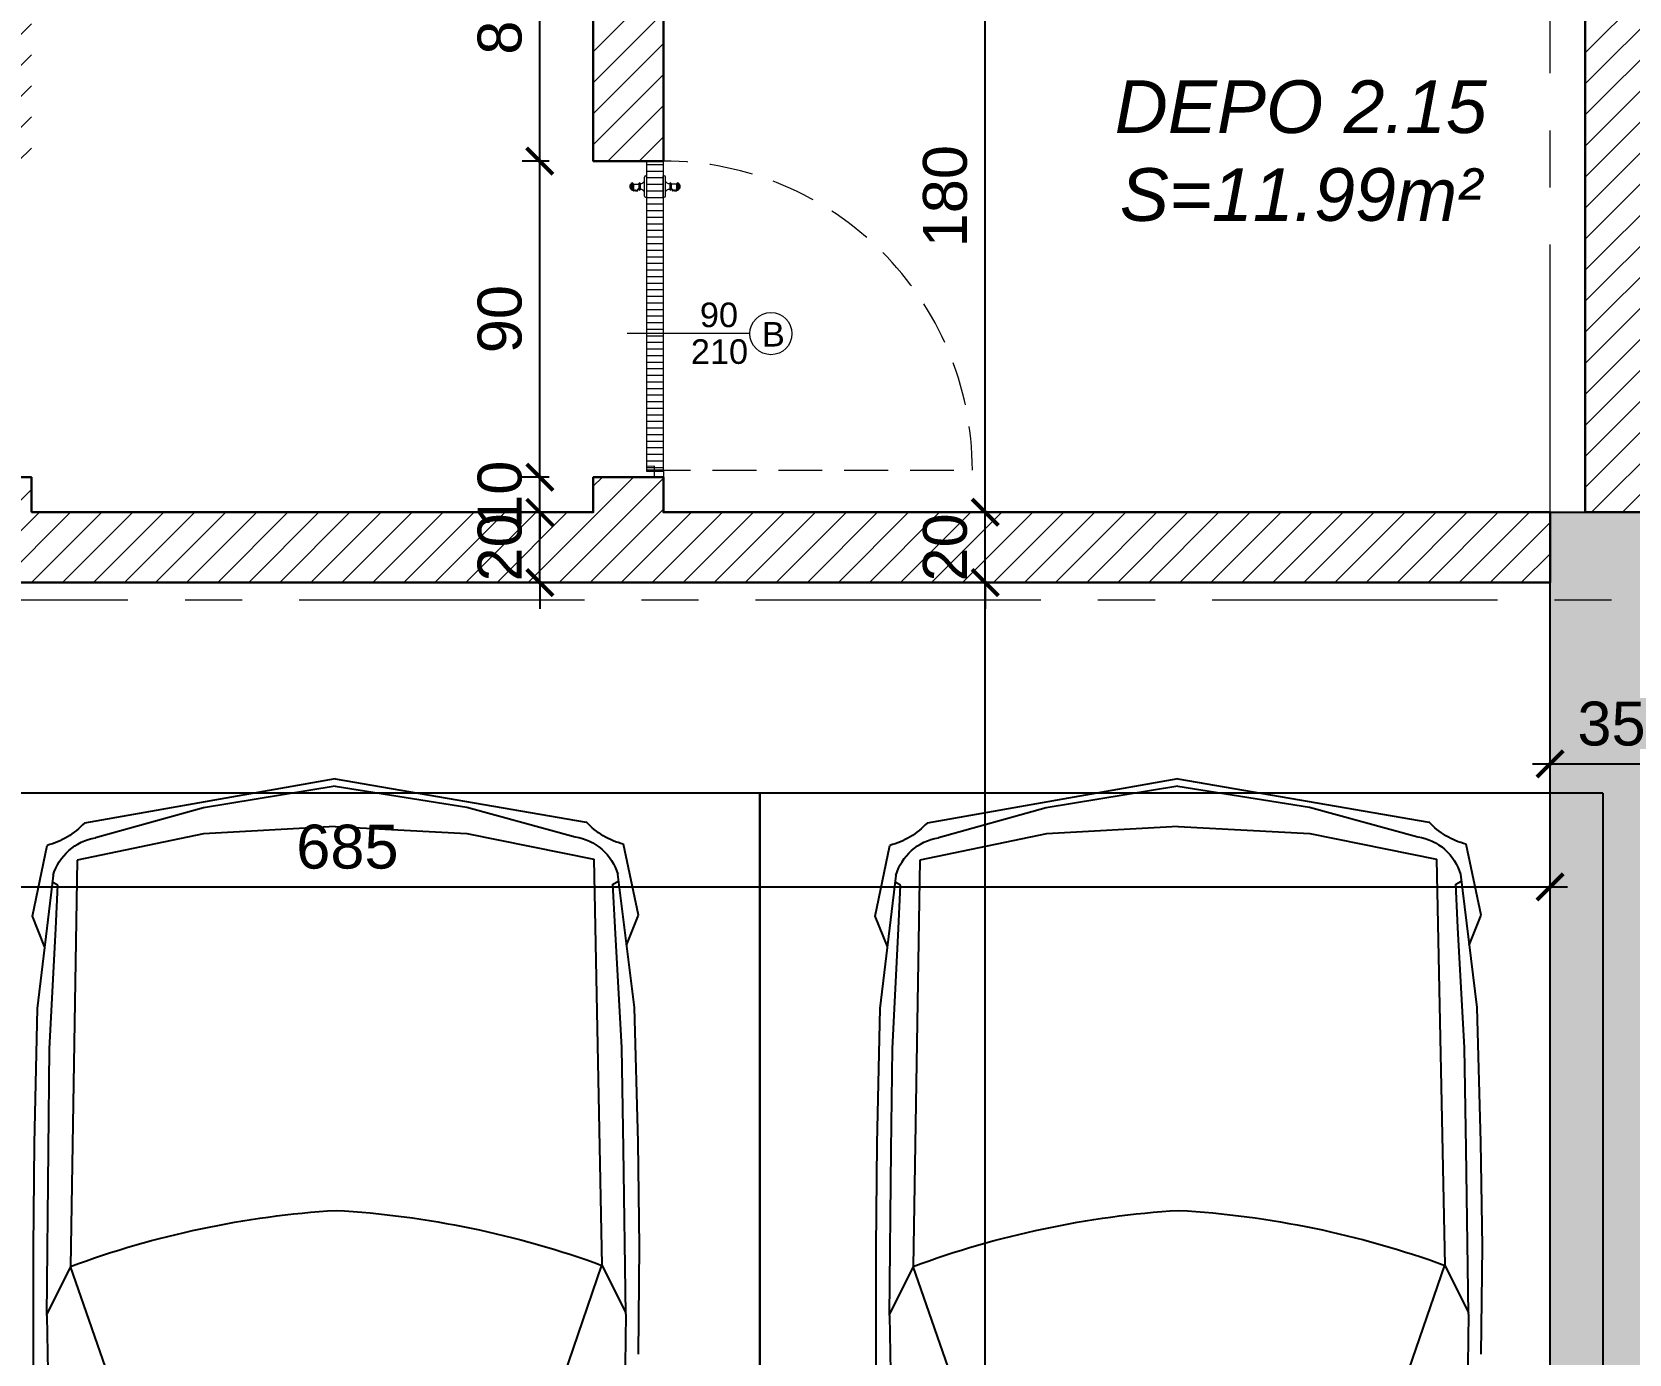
# Model space of a CAD drawing. Header units: centimetres. Extents: x 54080 to 59633, y -55119 to -48218.
# Drawn here: x 56510.3 to 56965.2, y -53037 to -52660.6 of the extents above; entities that cross this region are included whole.
import ezdxf

# ---------------------------------------------------------------- set-up
doc = ezdxf.new("R2010")
doc.units = ezdxf.units.CM
doc.header["$LTSCALE"] = 50
doc.header["$MEASUREMENT"] = 0
for name, pattern in [('AXES', [2, 1.25, -0.25, 0.25, -0.25]), ('CACHE', [0.375, 0.25, -0.125]), ('CONTINU', [0])]:
    doc.linetypes.add(name, pattern=pattern)
doc.layers.get('0').update_dxf_attribs({"color": 8})
for name, color, linetype in [('AXES', 10, 'AXES'), ('BETON COUPE', 3, 'CONTINU'), ('BETON TRAME', 252, 'Continuous'), ('COTE 50ème', 1, 'Continuous'), ('FINI', 251, 'Continuous'), ('TEXTE', 7, 'Continuous')]:
    doc.layers.add(name, color=color, linetype=linetype)
for name, color, linetype, lineweight in [('BETON HACHURE', 253, 'Continuous', 13), ('door', 44, 'Continuous', 5), ('MACONNERIE COUPE', 7, 'Continuous', 30), ('MACONNERIE HACHURE', 253, 'Continuous', 13)]:
    doc.layers.add(name, color=color, linetype=linetype, lineweight=lineweight)
doc.styles.add('GENERATED_STYLE_1', font='arial.ttf')
doc.styles.add('RS_TEXT_1.50', font='arial.ttf', dxfattribs={"height": 12.5})
doc.styles.add('RS_TXT_50', font='arial.ttf', dxfattribs={"height": 12.5})
doc.dimstyles.new('RS_50CM_LINEAIRE', dxfattribs={"dimscale": 5, "dimtxt": 12.5, "dimasz": 1.5, "dimexe": 1, "dimexo": 2.5, "dimgap": 1, "dimtad": 1, "dimdec": 1, "dimrnd": 0.5, "dimdsep": 46, "dimtxsty": 'RS_TXT_50', "dimblk1": 'ARCHTICK', "dimblk2": 'ARCHTICK', "dimsah": 1, "dimcen": 2.5, "dimdle": 1, "dimclrt": 4, "dimadec": 0, "dimazin": 2, "dimtfac": 1, "dimtdec": 1, "dimtix": 1, "dimtmove": 2, "dimatfit": 3, "dimfxl": 1, "dimtolj": 1, "dimtzin": 0, "dimarcsym": 0})

# ---------------------------------------------------------------- blocks, each defined once
blk = doc.blocks.new('A$C99aa3423')
at = {"layer": 'AXES', "lineweight": 5, "ltscale": 1.3}
for p, q in [((740, -4150), (740, -1058.41)), ((3195, -1960), (-1985, -1960))]:
    blk.add_line(p, q, dxfattribs=at)
blk = doc.blocks.new('_ArchTick')
at = {"color": 0, "linetype": 'ByBlock', "const_width": 0.15}
blk.add_lwpolyline([(-0.5, -0.5), (0.5, 0.5)], dxfattribs=at)
blk = doc.blocks.new('*D948')
at = {"layer": 'COTE 50ème', "color": 0, "lineweight": -2, "ltscale": 0.5, "transparency": 16777216}
for p, q in [((56781.81, -53452.36), (56781.81, -52812.36)), ((56752.19, -52817.36), (56786.81, -52817.36)), ((56930.17, -53447.36), (56776.81, -53447.36))]:
    blk.add_line(p, q, dxfattribs=at)
at = {"layer": 'Defpoints', "color": 0, "ltscale": 0.5, "transparency": 16777216}
for p in [(56739.69, -52817.36), (56781.81, -52817.36), (56942.67, -53447.36)]:
    blk.add_point(p, dxfattribs=at)
at = {"layer": 'COTE 50ème', "color": 0, "lineweight": -2, "ltscale": 0.5, "transparency": 16777216, "xscale": 7.5, "yscale": 7.5, "zscale": 7.5}
for p, rotation in [((56781.81, -52817.36), 90), ((56781.81, -53447.36), 270)]:
    blk.add_blockref('_ArchTick', p, dxfattribs=dict(at, rotation=rotation))
at = {"layer": 'COTE 50ème', "color": 4, "ltscale": 0.5, "transparency": 16777216, "insert": (56770.42, -53132.36), "char_height": 12.5, "attachment_point": 5, "rotation": 90, "style": 'RS_TXT_50'}
blk.add_mtext('\\A1;630', dxfattribs=at)
blk = doc.blocks.new('*D949')
at = {"layer": 'COTE 50ème', "color": 0, "lineweight": -2, "ltscale": 0.5, "transparency": 16777216}
for p, q in [((56781.81, -52797.36), (56781.81, -52789.86)), ((56752.19, -52797.36), (56786.81, -52797.36)), ((56781.81, -52817.36), (56781.81, -52797.36)), ((56752.19, -52817.36), (56786.81, -52817.36)), ((56781.81, -52817.36), (56781.81, -52824.86))]:
    blk.add_line(p, q, dxfattribs=at)
at = {"layer": 'Defpoints', "color": 0, "ltscale": 0.5, "transparency": 16777216}
for p in [(56739.69, -52797.36), (56781.81, -52797.36), (56739.69, -52817.36)]:
    blk.add_point(p, dxfattribs=at)
at = {"layer": 'COTE 50ème', "color": 0, "lineweight": -2, "ltscale": 0.5, "transparency": 16777216, "xscale": 7.5, "yscale": 7.5, "zscale": 7.5}
for p, rotation in [((56781.81, -52797.36), 270), ((56781.81, -52817.36), 90)]:
    blk.add_blockref('_ArchTick', p, dxfattribs=dict(at, rotation=rotation))
at = {"layer": 'COTE 50ème', "color": 4, "ltscale": 0.5, "transparency": 16777216, "insert": (56770.42, -52807.36), "char_height": 12.5, "attachment_point": 5, "rotation": 90, "style": 'RS_TXT_50'}
blk.add_mtext('\\A1;20', dxfattribs=at)
blk = doc.blocks.new('*D950')
at = {"layer": 'COTE 50ème', "color": 0, "lineweight": -2, "ltscale": 0.5, "transparency": 16777216}
for p, q in [((56781.81, -52802.36), (56781.81, -52612.36)), ((56743.61, -52617.36), (56786.81, -52617.36)), ((56752.19, -52797.36), (56786.81, -52797.36))]:
    blk.add_line(p, q, dxfattribs=at)
at = {"layer": 'Defpoints', "color": 0, "ltscale": 0.5, "transparency": 16777216}
for p in [(56731.11, -52617.36), (56781.81, -52617.36), (56739.69, -52797.36)]:
    blk.add_point(p, dxfattribs=at)
at = {"layer": 'COTE 50ème', "color": 0, "lineweight": -2, "ltscale": 0.5, "transparency": 16777216, "xscale": 7.5, "yscale": 7.5, "zscale": 7.5}
for p, rotation in [((56781.81, -52617.36), 90), ((56781.81, -52797.36), 270)]:
    blk.add_blockref('_ArchTick', p, dxfattribs=dict(at, rotation=rotation))
at = {"layer": 'COTE 50ème', "color": 4, "ltscale": 0.5, "transparency": 16777216, "insert": (56770.42, -52707.36), "char_height": 12.5, "attachment_point": 5, "rotation": 90, "style": 'RS_TXT_50'}
blk.add_mtext('\\A1;180', dxfattribs=at)
blk = doc.blocks.new('*D1135')
at = {"layer": 'COTE 50ème', "color": 0, "lineweight": -2, "ltscale": 0.5, "transparency": 16777216}
for p, q in [((56257.67, -52859.86), (56257.67, -52909.02)), ((56252.67, -52904.02), (56947.67, -52904.02)), ((56942.67, -52916.5), (56942.67, -52909.02))]:
    blk.add_line(p, q, dxfattribs=at)
at = {"layer": 'Defpoints', "color": 0, "ltscale": 0.5, "transparency": 16777216}
for p in [(56257.67, -52847.36), (56942.67, -52904), (56942.67, -52904.02)]:
    blk.add_point(p, dxfattribs=at)
at = {"layer": 'COTE 50ème', "color": 0, "lineweight": -2, "ltscale": 0.5, "transparency": 16777216, "xscale": 7.5, "yscale": 7.5, "zscale": 7.5, "rotation": 180}
blk.add_blockref('_ArchTick', (56257.67, -52904.02), dxfattribs=at)
at = {"layer": 'COTE 50ème', "color": 0, "lineweight": -2, "ltscale": 0.5, "transparency": 16777216, "xscale": 7.5, "yscale": 7.5, "zscale": 7.5}
blk.add_blockref('_ArchTick', (56942.67, -52904.02), dxfattribs=at)
at = {"layer": 'COTE 50ème', "color": 4, "ltscale": 0.5, "transparency": 16777216, "insert": (56600.17, -52892.64), "char_height": 12.5, "attachment_point": 5, "style": 'RS_TXT_50'}
blk.add_mtext('\\A1;685', dxfattribs=at)
blk = doc.blocks.new('*D1136')
at = {"layer": 'COTE 50ème', "color": 0, "lineweight": -2, "ltscale": 0.5, "transparency": 16777216}
for p, q in [((56942.67, -52882.24), (56942.67, -52863.98)), ((56977.67, -52882.24), (56977.67, -52863.98)), ((56937.67, -52868.98), (56982.67, -52868.98))]:
    blk.add_line(p, q, dxfattribs=at)
at = {"layer": 'Defpoints', "color": 0, "ltscale": 0.5, "transparency": 16777216}
for p in [(56977.67, -52868.98), (56942.67, -52894.74), (56977.67, -52894.74)]:
    blk.add_point(p, dxfattribs=at)
at = {"layer": 'COTE 50ème', "color": 0, "lineweight": -2, "ltscale": 0.5, "transparency": 16777216, "xscale": 7.5, "yscale": 7.5, "zscale": 7.5, "rotation": 180}
blk.add_blockref('_ArchTick', (56942.67, -52868.98), dxfattribs=at)
at = {"layer": 'COTE 50ème', "color": 0, "lineweight": -2, "ltscale": 0.5, "transparency": 16777216, "xscale": 7.5, "yscale": 7.5, "zscale": 7.5}
blk.add_blockref('_ArchTick', (56977.67, -52868.98), dxfattribs=at)
at = {"layer": 'COTE 50ème', "color": 4, "ltscale": 0.5, "transparency": 16777216, "insert": (56960.17, -52857.59), "char_height": 12.5, "attachment_point": 5, "style": 'RS_TXT_50'}
blk.add_mtext('\\A1;35', dxfattribs=at)
blk = doc.blocks.new('*D1192')
at = {"layer": 'COTE 50ème', "color": 0, "lineweight": -2, "ltscale": 0.5, "transparency": 16777216}
for p, q in [((56654.97, -52797.36), (56654.97, -52789.86)), ((56658.41, -52797.36), (56649.97, -52797.36)), ((56654.97, -52817.36), (56654.97, -52797.36)), ((56658.41, -52817.36), (56649.97, -52817.36)), ((56654.97, -52817.36), (56654.97, -52824.86))]:
    blk.add_line(p, q, dxfattribs=at)
at = {"layer": 'Defpoints', "color": 0, "ltscale": 0.5, "transparency": 16777216}
for p in [(56654.97, -52797.36), (56670.91, -52797.36), (56670.91, -52817.36)]:
    blk.add_point(p, dxfattribs=at)
at = {"layer": 'COTE 50ème', "color": 0, "lineweight": -2, "ltscale": 0.5, "transparency": 16777216, "xscale": 7.5, "yscale": 7.5, "zscale": 7.5}
for p, rotation in [((56654.97, -52797.36), 270), ((56654.97, -52817.36), 90)]:
    blk.add_blockref('_ArchTick', p, dxfattribs=dict(at, rotation=rotation))
at = {"layer": 'COTE 50ème', "color": 4, "ltscale": 0.5, "transparency": 16777216, "insert": (56643.59, -52807.36), "char_height": 12.5, "attachment_point": 5, "rotation": 90, "style": 'RS_TXT_50'}
blk.add_mtext('\\A1;20', dxfattribs=at)
blk = doc.blocks.new('*D1193')
at = {"layer": 'COTE 50ème', "color": 0, "lineweight": -2, "ltscale": 0.5, "transparency": 16777216}
for p, q in [((56654.97, -52787.36), (56654.97, -52779.86)), ((56657.67, -52787.36), (56649.97, -52787.36)), ((56654.97, -52797.36), (56654.97, -52787.36)), ((56658.41, -52797.36), (56649.97, -52797.36)), ((56654.97, -52797.36), (56654.97, -52804.86))]:
    blk.add_line(p, q, dxfattribs=at)
at = {"layer": 'Defpoints', "color": 0, "ltscale": 0.5, "transparency": 16777216}
for p in [(56654.97, -52787.36), (56670.17, -52787.36), (56670.91, -52797.36)]:
    blk.add_point(p, dxfattribs=at)
at = {"layer": 'COTE 50ème', "color": 0, "lineweight": -2, "ltscale": 0.5, "transparency": 16777216, "xscale": 7.5, "yscale": 7.5, "zscale": 7.5}
for p, rotation in [((56654.97, -52787.36), 270), ((56654.97, -52797.36), 90)]:
    blk.add_blockref('_ArchTick', p, dxfattribs=dict(at, rotation=rotation))
at = {"layer": 'COTE 50ème', "color": 4, "ltscale": 0.5, "transparency": 16777216, "insert": (56643.59, -52792.36), "char_height": 12.5, "attachment_point": 5, "rotation": 90, "style": 'RS_TXT_50'}
blk.add_mtext('\\A1;10', dxfattribs=at)
blk = doc.blocks.new('*D1194')
at = {"layer": 'COTE 50ème', "color": 0, "lineweight": -2, "ltscale": 0.5, "transparency": 16777216}
for p, q in [((56654.97, -52792.36), (56654.97, -52692.36)), ((56657.67, -52697.36), (56649.97, -52697.36)), ((56657.67, -52787.36), (56649.97, -52787.36))]:
    blk.add_line(p, q, dxfattribs=at)
at = {"layer": 'Defpoints', "color": 0, "ltscale": 0.5, "transparency": 16777216}
for p in [(56654.97, -52697.36), (56670.17, -52697.36), (56670.17, -52787.36)]:
    blk.add_point(p, dxfattribs=at)
at = {"layer": 'COTE 50ème', "color": 0, "lineweight": -2, "ltscale": 0.5, "transparency": 16777216, "xscale": 7.5, "yscale": 7.5, "zscale": 7.5}
for p, rotation in [((56654.97, -52697.36), 90), ((56654.97, -52787.36), 270)]:
    blk.add_blockref('_ArchTick', p, dxfattribs=dict(at, rotation=rotation))
at = {"layer": 'COTE 50ème', "color": 4, "ltscale": 0.5, "transparency": 16777216, "insert": (56643.59, -52742.36), "char_height": 12.5, "attachment_point": 5, "rotation": 90, "style": 'RS_TXT_50'}
blk.add_mtext('\\A1;90', dxfattribs=at)
blk = doc.blocks.new('*D1195')
at = {"layer": 'COTE 50ème', "color": 0, "lineweight": -2, "ltscale": 0.5, "transparency": 16777216}
for p, q in [((56654.97, -52702.36), (56654.97, -52612.36)), ((56677.67, -52617.36), (56649.97, -52617.36)), ((56657.67, -52697.36), (56649.97, -52697.36))]:
    blk.add_line(p, q, dxfattribs=at)
at = {"layer": 'Defpoints', "color": 0, "ltscale": 0.5, "transparency": 16777216}
for p in [(56654.97, -52617.36), (56690.17, -52617.36), (56670.17, -52697.36)]:
    blk.add_point(p, dxfattribs=at)
at = {"layer": 'COTE 50ème', "color": 0, "lineweight": -2, "ltscale": 0.5, "transparency": 16777216, "xscale": 7.5, "yscale": 7.5, "zscale": 7.5}
for p, rotation in [((56654.97, -52617.36), 90), ((56654.97, -52697.36), 270)]:
    blk.add_blockref('_ArchTick', p, dxfattribs=dict(at, rotation=rotation))
at = {"layer": 'COTE 50ème', "color": 4, "ltscale": 0.5, "transparency": 16777216, "insert": (56643.59, -52657.36), "char_height": 12.5, "attachment_point": 5, "rotation": 90, "style": 'RS_TXT_50'}
blk.add_mtext('\\A1;80', dxfattribs=at)

msp = doc.modelspace()

# ---------------------------------------------------------------- hatches: boundary and pattern name
at = {"layer": 'BETON HACHURE', "transparency": 33554585}
h = msp.add_hatch(dxfattribs=at)
h.set_pattern_fill('ANSI37', color=256, scale=50, angle=270, style=0)
h.set_pattern_definition([(315, (861.459, 19655.393), (4.4194174, 4.4194174), []), (45, (861.459, 19655.393), (-4.4194174, 4.4194174), [])])
h.paths.add_polyline_path([(56357.67, -51847.22), (56382.67, -51847.22), (56382.67, -52172.22), (56357.67, -52172.22)], flags=0)
h.paths.add_polyline_path([(56357.67, -51847.22), (56382.67, -51847.22), (56382.67, -52172.22), (56357.67, -52172.22)], flags=0)
h.paths.add_polyline_path([(58537.67, -51987.36), (58537.67, -52037.36), (58617.67, -52037.36), (58617.67, -51987.36)], flags=0)
h.paths.add_polyline_path([(58157.67, -51987.36), (58157.67, -52037.36), (58237.67, -52037.36), (58237.67, -51987.36)], flags=0)
edge = h.paths.add_edge_path(flags=0)
edge.add_arc((58197.67, -50672.36), 40, 0, 360)
edge = h.paths.add_edge_path(flags=0)
edge.add_arc((58197.67, -49997.36), 40, 0, 360)
edge = h.paths.add_edge_path(flags=0)
edge.add_arc((58197.67, -51272.36), 40, 0, 360)
h.paths.add_polyline_path([(59277.67, -49527.22), (54853.83, -49527.22), (54464.54, -54263.92), (59277.59, -54736.58), (59277.67, -54713.51)])
edge = h.paths.add_edge_path(flags=0)
edge.add_arc((58197.67, -51272.36), 40, 0, 360)
h.paths.add_polyline_path([(56982.67, -49552.22), (56982.67, -49972.36), (57007.67, -49972.36), (57007.67, -49552.22), (58577.68, -49552.22), (58577.67, -50022.36), (58617.67, -50022.36), (58617.67, -49552.22), (59247.67, -49552.22), (59247.67, -51282.36), (58617.67, -51282.36), (58617.67, -50647.36), (58577.67, -50647.36), (58577.67, -51312.36), (59247.67, -51312.36), (59247.67, -52057.36), (58577.67, -52057.36), (58577.67, -53447.36), (58617.67, -53447.36), (58617.67, -52087.36), (59247.67, -52087.36), (59247.67, -54709.01), (58245.17, -54610.07), (58245.17, -54122.36), (58220.17, -54122.36), (58220.17, -54607.62), (56915.17, -54479.46), (56915.17, -54122.36), (56890.17, -54122.36), (56890.17, -54477.01), (55702.67, -54360.39), (55702.67, -54122.36), (55652.67, -54122.36), (55652.67, -54355.48), (54491.47, -54241.45), (54666.86, -52107.36), (54872.67, -52107.36), (54872.67, -52057.36), (54670.97, -52057.36), (54672.82, -52037.36), (54872.67, -52037.36), (54872.67, -51987.36), (54676.72, -51987.36), (54733.43, -51297.36), (54872.67, -51297.36), (54872.67, -51247.36), (54737.54, -51247.36), (54782.74, -50697.36), (54872.67, -50697.36), (54872.67, -50647.36), (54786.85, -50647.36), (54876.86, -49552.22), (55655.17, -49552.22), (55655.17, -49972.36), (55680.17, -49972.36), (55680.17, -49552.22)], flags=16)
h.paths.add_polyline_path([(58157.67, -51232.36), (58157.67, -51312.36), (58237.67, -51312.36), (58237.67, -51232.36)], flags=0)
at = {"layer": 'BETON TRAME', "transparency": 33554559}
h = msp.add_hatch(color=256, dxfattribs=at)
h.dxf.hatch_style = 1
h.paths.add_polyline_path([(57437.67, -52797.36), (57472.67, -52797.36), (57472.67, -53447.36), (57437.67, -53447.36), (57437.67, -53272.36), (56977.67, -53272.36), (56977.67, -53447.36), (56942.67, -53447.36), (56942.67, -52797.36), (56977.67, -52797.36), (56977.67, -53232.36), (57187.67, -53232.36), (57187.67, -52902.36), (57227.67, -52902.36), (57227.67, -53232.36), (57437.67, -53232.36)])
h.paths.add_polyline_path([(58307.67, -54122.36), (58307.67, -54072.36), (58157.67, -54072.36), (58157.67, -54122.36)])
h.paths.add_polyline_path([(57587.67, -54122.36), (57587.67, -54072.36), (57437.67, -54072.36), (57437.67, -54122.36)])
h.paths.add_polyline_path([(56977.67, -54122.36), (56977.67, -54072.36), (56827.67, -54072.36), (56827.67, -54122.36)])
h.paths.add_polyline_path([(56257.67, -54122.36), (56257.67, -54072.36), (56107.67, -54072.36), (56107.67, -54122.36)])
h.paths.add_polyline_path([(56257.67, -53447.36), (56257.67, -53397.36), (56107.67, -53397.36), (56107.67, -53447.36)])
h.paths.add_polyline_path([(58307.67, -53447.36), (58307.67, -53397.36), (58157.67, -53397.36), (58157.67, -53447.36)])
h.paths.add_polyline_path([(58307.67, -52847.36), (58307.67, -52797.36), (58157.67, -52797.36), (58157.67, -52847.36)])
h.paths.add_polyline_path([(56257.67, -52847.36), (56257.67, -52797.36), (56107.67, -52797.36), (56107.67, -52847.36)])
h.paths.add_polyline_path([(56257.67, -52107.36), (56257.67, -52057.36), (56107.67, -52057.36), (56107.67, -52107.36)])
h.paths.add_polyline_path([(58157.67, -52057.36), (58157.67, -52107.36), (58307.67, -52107.36), (58307.67, -52057.36)])
h.paths.add_polyline_path([(57492.67, -52107.36), (57492.67, -52057.36), (57367.67, -52057.36), (57367.67, -52107.36)])
h.paths.add_polyline_path([(57047.67, -52107.36), (57047.67, -52057.36), (56922.67, -52057.36), (56922.67, -52107.36)])
h.paths.add_polyline_path([(57072.67, -52057.36), (57047.67, -52057.36), (57047.67, -52562.36), (57072.67, -52562.36)])
h.paths.add_polyline_path([(57367.67, -52057.36), (57342.67, -52057.36), (57342.67, -52562.36), (57367.67, -52562.36)])
at = {"layer": 'door'}
h = msp.add_hatch(dxfattribs=at)
h.set_pattern_fill('ANSI31', color=256, scale=15, angle=855)
h.set_pattern_definition([(180, (103815.5866, -190672.0756), (-3e-15, -1.875), [])])
h.paths.add_polyline_path([(56685.4, -52785.39), (56685.4, -52697.36), (56690.12, -52697.36), (56690.12, -52785.39)])
at = {"layer": 'MACONNERIE HACHURE'}
h = msp.add_hatch(dxfattribs=at)
h.set_pattern_fill('ANSI31', color=256, scale=50, style=0)
h.paths.add_polyline_path([(54872.67, -54083.63), (54897.67, -54083.63), (54897.67, -54067.36), (54872.67, -54067.36)])
h.paths.add_polyline_path([(54760.13, -53887.22), (54520.58, -53887.22), (54522.64, -53862.22), (54760.13, -53862.22)])
h.paths.add_polyline_path([(54872.67, -54017.36), (54872.67, -53887.22), (54850.13, -53887.22), (54850.13, -53862.22), (54897.67, -53862.22), (54897.67, -54017.36)])
h.paths.add_polyline_path([(54872.67, -54173.63), (54897.67, -54173.63), (54897.67, -54281.34), (54872.67, -54278.88)])
h.paths.add_polyline_path([(54505.78, -54067.36), (54507.82, -54042.46), (54872.67, -54042.36), (54872.67, -54067.36)])
h.paths.add_polyline_path([(58577.67, -52057.36), (58597.67, -52057.36), (58597.67, -52037.36), (58577.67, -52037.36)])
h.paths.add_polyline_path([(55842.67, -50672.36), (56202.67, -50672.36), (56202.67, -50647.36), (55842.67, -50647.36)])
h.paths.add_polyline_path([(55752.67, -50672.36), (55742.67, -50672.36), (55742.67, -50647.36), (55752.67, -50647.36)])
h.paths.add_polyline_path([(57077.67, -53447.36), (57437.67, -53447.36), (57437.67, -53422.36), (57077.67, -53422.36)])
h.paths.add_polyline_path([(56987.67, -53447.36), (56977.67, -53447.36), (56977.67, -53422.36), (56987.67, -53422.36)])
h.paths.add_polyline_path([(58777.67, -49872.22), (58777.67, -49882.22), (58757.67, -49882.22), (58757.67, -49872.22), (58717.67, -49872.22), (58717.67, -49852.22), (59252.67, -49852.22), (59252.67, -49872.22)])
h.paths.add_polyline_path([(58777.67, -50092.22), (58777.67, -50102.22), (58757.67, -50102.22), (58757.67, -49972.22), (58777.67, -49972.22), (58777.67, -50072.22), (59252.67, -50072.22), (59252.67, -50092.22)])
h.paths.add_polyline_path([(58777.67, -50312.22), (58777.67, -50322.22), (58757.67, -50322.22), (58757.67, -50192.22), (58777.67, -50192.22), (58777.67, -50292.22), (59252.67, -50292.22), (59252.67, -50312.22)])
h.paths.add_polyline_path([(58777.67, -50532.22), (58777.67, -50542.22), (58757.67, -50542.22), (58757.67, -50412.22), (58777.67, -50412.22), (58777.67, -50512.22), (59247.67, -50512.22), (59247.67, -50532.22)])
h.paths.add_polyline_path([(58757.67, -50762.22), (58757.67, -50632.22), (58777.67, -50632.22), (58777.67, -50732.22), (59252.67, -50732.22), (59252.67, -50752.22), (58777.67, -50752.22), (58777.67, -50762.22)])
h.paths.add_polyline_path([(58777.67, -50852.22), (58757.67, -50852.22), (58757.67, -50952.22), (58717.67, -50952.22), (58717.67, -50972.22), (59252.67, -50972.22), (59252.67, -50952.22), (58777.67, -50952.22)])
h.paths.add_polyline_path([(58627.67, -49872.22), (58617.67, -49872.22), (58617.67, -49852.22), (58627.67, -49852.22)])
h.paths.add_polyline_path([(58627.67, -50972.22), (58617.67, -50972.22), (58617.67, -50952.22), (58627.67, -50952.22)])
h.paths.add_polyline_path([(58577.67, -51947.36), (58597.67, -51947.36), (58597.67, -51987.36), (58577.67, -51987.36)])
h.paths.add_polyline_path([(58577.67, -51747.36), (58597.67, -51747.36), (58597.67, -51312.36), (58577.67, -51312.36)])
h.paths.add_polyline_path([(57052.67, -52057.36), (57072.67, -52057.36), (57072.67, -52037.36), (57052.67, -52037.36)])
h.paths.add_polyline_path([(56237.67, -52057.36), (56257.67, -52057.36), (56257.67, -52037.36), (56237.67, -52037.36)])
h.paths.add_polyline_path([(55707.67, -52087.36), (55727.67, -52087.36), (55727.67, -52037.36), (55707.67, -52037.36)])
h.paths.add_polyline_path([(55837.67, -52007.36), (56107.67, -52007.36), (56107.67, -51987.36), (55837.67, -51987.36)])
h.paths.add_polyline_path([(57072.67, -52107.36), (57342.67, -52107.36), (57342.67, -52087.36), (57072.67, -52087.36)])
h.paths.add_polyline_path([(56670.17, -51987.36), (56670.17, -52097.36), (56690.17, -52097.36), (56690.17, -52007.36), (56922.67, -52007.36), (56922.67, -51987.36)])
h.paths.add_polyline_path([(56670.17, -52297.36), (56690.17, -52297.36), (56690.17, -52217.36), (57047.67, -52217.36), (57047.67, -52197.36), (56690.17, -52197.36), (56690.17, -52187.36), (56670.17, -52187.36)])
h.paths.add_polyline_path([(56670.17, -52497.36), (56690.17, -52497.36), (56690.17, -52417.36), (57047.67, -52417.36), (57047.67, -52397.36), (56690.17, -52397.36), (56690.17, -52387.36), (56670.17, -52387.36)])
h.paths.add_polyline_path([(56510.17, -52797.36), (56510.17, -52787.36), (56490.17, -52787.36), (56490.17, -52797.36), (56257.67, -52797.36), (56257.67, -52817.36), (56942.67, -52817.36), (56942.67, -52797.36), (56690.17, -52797.36), (56690.17, -52787.36), (56670.17, -52787.36), (56670.17, -52797.36)])
h.paths.add_polyline_path([(56510.17, -52697.36), (56510.17, -52587.36), (56490.17, -52587.36), (56490.17, -52597.36), (56127.67, -52597.36), (56127.67, -52617.36), (56490.17, -52617.36), (56490.17, -52697.36)])
h.paths.add_polyline_path([(56510.17, -52497.36), (56510.17, -52387.36), (56490.17, -52387.36), (56490.17, -52397.36), (56127.67, -52397.36), (56127.67, -52417.36), (56490.17, -52417.36), (56490.17, -52497.36)])
h.paths.add_polyline_path([(56510.17, -52187.36), (56490.17, -52187.36), (56490.17, -52197.36), (56127.67, -52197.36), (56127.67, -52217.36), (56490.17, -52217.36), (56490.17, -52297.36), (56510.17, -52297.36)])
h.paths.add_polyline_path([(56510.17, -51977.36), (56490.17, -51977.36), (56490.17, -51987.36), (56257.67, -51987.36), (56257.67, -52007.36), (56490.17, -52007.36), (56490.17, -52097.36), (56510.17, -52097.36)])
h.paths.add_polyline_path([(56490.17, -51887.36), (56510.17, -51887.36), (56510.17, -51777.36), (56490.17, -51777.36), (56490.17, -51787.36), (56132.67, -51787.36), (56132.67, -51807.36), (56490.17, -51807.36)])
h.paths.add_polyline_path([(57437.67, -52777.36), (57462.67, -52777.36), (57462.67, -52797.36), (57437.67, -52797.36)])
h.paths.add_polyline_path([(56202.67, -51317.36), (56227.67, -51317.36), (56227.67, -51297.36), (56202.67, -51297.36)])
h.paths.add_polyline_path([(56107.67, -53323.39), (56127.67, -53323.39), (56127.67, -52847.36), (56107.67, -52847.36)])
h.paths.add_polyline_path([(55682.67, -53222.36), (55702.67, -53222.36), (55702.67, -52927.36), (55682.67, -52927.36)])
h.paths.add_polyline_path([(55786, -51192.36), (55742.67, -51192.36), (55742.67, -51152.36), (55786, -51152.36)])
h.paths.add_polyline_path([(55952.67, -51192.36), (55912.67, -51192.36), (55912.67, -51152.36), (55952.67, -51152.36)])
h.paths.add_polyline_path([(56159.34, -51192.36), (56202.67, -51192.36), (56202.67, -51152.36), (56159.34, -51152.36)])
h.paths.add_polyline_path([(55992.67, -51192.36), (56032.67, -51192.36), (56032.67, -51152.36), (55992.67, -51152.36)])
h.paths.add_polyline_path([(57394.34, -52902.36), (57437.67, -52902.36), (57437.67, -52942.36), (57394.34, -52942.36)])
h.paths.add_polyline_path([(57227.67, -52902.36), (57267.67, -52902.36), (57267.67, -52942.36), (57227.67, -52942.36)])
h.paths.add_polyline_path([(57021, -52902.36), (56977.67, -52902.36), (56977.67, -52942.36), (57021, -52942.36)])
h.paths.add_polyline_path([(57187.67, -52902.36), (57147.67, -52902.36), (57147.67, -52942.36), (57187.67, -52942.36)])
h.paths.add_polyline_path([(55941, -52412.36), (55917.67, -52412.36), (55917.67, -52392.36), (55941, -52392.36)])
h.paths.add_polyline_path([(56107.67, -52412.36), (56067.67, -52412.36), (56067.67, -52392.36), (56107.67, -52392.36)])
h.paths.add_polyline_path([(55726, -52412.36), (55702.67, -52412.36), (55702.67, -52392.36), (55726, -52392.36)])
h.paths.add_polyline_path([(55892.67, -52412.36), (55852.67, -52412.36), (55852.67, -52392.36), (55892.67, -52392.36)])
h.paths.add_polyline_path([(55682.67, -52518.36), (55702.67, -52518.36), (55702.67, -52412.36), (55682.67, -52412.36)])
h.paths.add_polyline_path([(55682.67, -52797.36), (55702.67, -52797.36), (55702.67, -52737.36), (55682.67, -52737.36)])
h.paths.add_polyline_path([(56107.67, -52797.36), (56127.67, -52797.36), (56127.67, -52412.36), (56107.67, -52412.36)])
h.paths.add_polyline_path([(57437.67, -52677.36), (57437.67, -52637.36), (57342.67, -52637.36), (57342.67, -52562.36), (57367.67, -52562.36), (57367.67, -52627.36), (57462.67, -52627.36), (57462.67, -52677.36)])
h.paths.add_polyline_path([(56202.67, -51417.36), (56202.67, -51457.36), (56107.67, -51457.36), (56107.67, -51532.36), (56132.67, -51532.36), (56132.67, -51482.36), (56202.67, -51482.36), (56202.67, -51578.36), (56490.17, -51578.36), (56490.17, -51687.36), (56510.17, -51687.36), (56510.17, -51558.36), (56227.67, -51558.36), (56227.67, -51417.36)])
h.paths.add_polyline_path([(55742.67, -51297.36), (55742.67, -51457.36), (55837.67, -51457.36), (55837.67, -51532.36), (55812.67, -51532.36), (55812.67, -51482.36), (55717.67, -51482.36), (55717.67, -51297.36)])
h.paths.add_polyline_path([(56107.67, -53343.36), (55702.67, -53343.36), (55702.67, -53343.36), (56107.67, -53343.36)])
h.paths.add_polyline_path([(56977.67, -52797.36), (56977.67, -52637.36), (57072.67, -52637.36), (57072.67, -52562.36), (57047.67, -52562.36), (57047.67, -52627.36), (56977.67, -52627.36), (56977.67, -52597.36), (56690.17, -52597.36), (56690.17, -52587.36), (56670.17, -52587.36), (56670.17, -52697.36), (56690.17, -52697.36), (56690.17, -52617.36), (56952.67, -52617.36), (56952.67, -52797.36)])

# ---------------------------------------------------------------- linework, layer by layer
at = {"layer": 'BETON COUPE'}
msp.add_lwpolyline([(57437.67, -52797.36), (57472.67, -52797.36), (57472.67, -53447.36), (57437.67, -53447.36), (57437.67, -53272.36), (56977.67, -53272.36), (56977.67, -53447.36), (56942.67, -53447.36), (56942.67, -52797.36), (56977.67, -52797.36), (56977.67, -53232.36), (57187.67, -53232.36), (57187.67, -52902.36), (57227.67, -52902.36), (57227.67, -53232.36), (57437.67, -53232.36)], close=True, dxfattribs=at)
at = {"layer": 'door'}
for p, q in [((56684.8, -52707.3), (56684.8, -52701.9)), ((56685.1, -52701.6), (56685.4, -52701.6)), ((56685.4, -52707.6), (56685.4, -52701.6)), ((56690.42, -52701.6), (56690.12, -52701.6)), ((56690.12, -52707.6), (56690.12, -52701.6)), ((56690.72, -52707.3), (56690.72, -52701.9)), ((56680.76, -52703.92), (56680.88, -52703.92)), ((56680.76, -52704.05), (56680.76, -52703.92)), ((56680.76, -52704.05), (56680.76, -52705.15)), ((56680.76, -52705.15), (56680.76, -52705.28)), ((56680.76, -52705.28), (56680.88, -52705.28)), ((56680.88, -52703.92), (56680.88, -52705.28)), ((56681.13, -52703.67), (56681.13, -52705.53)), ((56681.38, -52705.53), (56681.38, -52703.67)), ((56681.63, -52703.92), (56683, -52703.92)), ((56681.63, -52703.92), (56681.63, -52705.28)), ((56681.63, -52705.47), (56681.63, -52705.28)), ((56682.22, -52705.65), (56681.65, -52705.65)), ((56682.22, -52705.87), (56681.65, -52705.87)), ((56682.22, -52705.65), (56682.79, -52705.65)), ((56682.22, -52705.87), (56682.79, -52705.87)), ((56682.81, -52705.47), (56682.81, -52705.47)), ((56683, -52705.28), (56683, -52705.28)), ((56683.17, -52703.77), (56683.17, -52705.44)), ((56683.57, -52703.77), (56683.57, -52705.44)), ((56685.1, -52707.6), (56685.4, -52707.6)), ((56690.42, -52707.6), (56690.12, -52707.6)), ((56691.95, -52703.77), (56691.95, -52705.44)), ((56692.35, -52703.77), (56692.35, -52705.44)), ((56693.89, -52703.92), (56692.52, -52703.92)), ((56692.53, -52705.28), (56692.52, -52705.28)), ((56692.71, -52705.47), (56692.71, -52705.47)), ((56693.3, -52705.65), (56692.73, -52705.65)), ((56693.3, -52705.87), (56692.73, -52705.87)), ((56693.3, -52705.65), (56693.87, -52705.65)), ((56693.3, -52705.87), (56693.87, -52705.87)), ((56693.89, -52703.92), (56693.89, -52705.28)), ((56693.89, -52705.47), (56693.89, -52705.28)), ((56694.14, -52705.53), (56694.14, -52703.67)), ((56694.39, -52703.67), (56694.39, -52705.53)), ((56694.64, -52703.92), (56694.64, -52705.28)), ((56694.77, -52703.92), (56694.64, -52703.92)), ((56694.77, -52705.28), (56694.64, -52705.28)), ((56694.77, -52704.05), (56694.77, -52703.92)), ((56694.77, -52704.05), (56694.77, -52705.15)), ((56694.77, -52705.15), (56694.77, -52705.28)), ((56714.78, -52746.49), (56679.82, -52746.49))]:
    msp.add_line(p, q, dxfattribs=at)
at = {"layer": 'door', "linetype": 'CACHE'}
msp.add_line((56685.4, -52785.39), (56778.15, -52785.39), dxfattribs=at)
at = {"layer": 'door'}
for points in [[(56685.4, -52785.39), (56685.4, -52697.36), (56690.12, -52697.36), (56690.12, -52785.39), (56685.4, -52785.39)], [(56687.67, -52787.36), (56687.67, -52784.22), (56685.35, -52784.34), (56685.35, -52785.6), (56690.17, -52785.6), (56690.17, -52787.36), (56687.67, -52787.36)]]:
    msp.add_lwpolyline(points, dxfattribs=at)
msp.add_circle((56720.78, -52746.49), 6, dxfattribs=at)
at = {"layer": 'door', "linetype": 'CACHE'}
msp.add_arc((56690.12, -52785.39), 88.03, 360, 90, dxfattribs=at)
at = {"layer": 'door'}
for centre, radius, start, end in [((56685.1, -52701.9), 0.3, 90, 180), ((56690.42, -52701.9), 0.3, 0, 90), ((56681.5, -52704.6), 0.929, 143.4104, 216.5896), ((56681.13, -52703.92), 0.251, 90.115, 179.885), ((56681.13, -52705.28), 0.251, 180.115, 269.885), ((56681.26, -52703.67), 0.125, 0, 180), ((56681.26, -52705.53), 0.125, 180, 0), ((56681.38, -52703.92), 0.251, 0.115, 89.885), ((56681.38, -52705.28), 0.251, 270.115, 359.885), ((56681.65, -52705.76), 0.11, 90.0106, 269.9894), ((56681.65, -52705.6), 0.0561, 142.0366, 266.2903), ((56681.42, -52705.46), 0.215, 332.3858, 357.2971), ((56682.79, -52705.6), 0.0561, 273.7097, 37.9634), ((56682.79, -52705.76), 0.11, 270.0106, 89.9894), ((56683, -52705.47), 0.191, 91.8485, 181.2574), ((56683.03, -52705.46), 0.215, 182.7029, 207.6142), ((56683, -52703.75), 0.171, 270.2175, 354.941), ((56683, -52705.45), 0.171, 5.059, 89.7825), ((56683.37, -52703.77), 0.2, 0, 180), ((56683.37, -52705.44), 0.2, 180, 0), ((56683.75, -52702.94), 0.841, 257.9295, 315.6311), ((56683.75, -52706.26), 0.841, 44.3689, 102.0705), ((56684.8, -52703.92), 0.6, 90, 139.4092), ((56684.8, -52705.28), 0.6, 220.5908, 270), ((56685.1, -52707.3), 0.3, 180, 270), ((56690.42, -52707.3), 0.3, 270, 0), ((56690.72, -52703.92), 0.6, 40.5908, 90), ((56690.72, -52705.28), 0.6, 270, 319.4092), ((56691.78, -52702.94), 0.841, 224.3689, 282.0705), ((56691.78, -52706.26), 0.841, 77.9295, 135.6311), ((56692.15, -52703.77), 0.2, 0, 180), ((56692.15, -52705.44), 0.2, 180, 0), ((56692.52, -52703.75), 0.171, 185.059, 269.7825), ((56692.52, -52705.45), 0.171, 90.2175, 174.941), ((56692.52, -52705.47), 0.191, 358.7426, 88.1515), ((56692.73, -52705.76), 0.11, 90.0106, 269.9894), ((56692.73, -52705.6), 0.0561, 142.0366, 266.2903), ((56692.5, -52705.46), 0.215, 332.3858, 357.2971), ((56693.87, -52705.6), 0.0561, 273.7097, 37.9634), ((56693.87, -52705.76), 0.11, 270.0106, 89.9894), ((56694.14, -52703.92), 0.251, 90.115, 179.885), ((56694.14, -52705.28), 0.251, 180.115, 269.885), ((56694.1, -52705.46), 0.215, 182.7029, 207.6142), ((56694.27, -52703.67), 0.125, 0, 180), ((56694.27, -52705.53), 0.125, 180, 0), ((56694.39, -52703.92), 0.251, 0.115, 89.885), ((56694.39, -52705.28), 0.251, 270.115, 359.885), ((56694.02, -52704.6), 0.929, 323.4104, 36.5896)]:
    msp.add_arc(centre, radius, start, end, dxfattribs=at)
at = {"layer": 'FINI'}
for p, q in [((56596.69, -52873.26), (56525.27, -52885.83)), ((56596.7, -52875.36), (56559.21, -52881.52)), ((56596.69, -52873.26), (56668.16, -52885.54)), ((56596.7, -52875.36), (56634.2, -52881.36)), ((56836.69, -52873.26), (56765.27, -52885.83)), ((56836.7, -52875.36), (56799.21, -52881.52)), ((56836.69, -52873.26), (56908.16, -52885.54)), ((56836.7, -52875.36), (56874.2, -52881.36)), ((56717.67, -52877.36), (56477.67, -52877.36)), ((56717.67, -52877.36), (56717.67, -53360.52)), ((56957.67, -52877.36), (56717.67, -52877.36)), ((56717.67, -53360.52), (56717.67, -52877.36)), ((56957.67, -52877.36), (56957.67, -53360.52)), ((56559.21, -52881.52), (56528.47, -52890.07)), ((56634.2, -52881.36), (56664.99, -52889.79)), ((56799.21, -52881.52), (56768.47, -52890.07)), ((56874.2, -52881.36), (56904.99, -52889.79)), ((56559.23, -52888.94), (56523.17, -52896.44)), ((56596.72, -52886.84), (56559.23, -52888.94)), ((56596.72, -52886.84), (56634.22, -52888.79)), ((56634.22, -52888.79), (56670.3, -52896.14)), ((56799.23, -52888.94), (56763.17, -52896.44)), ((56836.72, -52886.84), (56799.23, -52888.94)), ((56836.72, -52886.84), (56874.22, -52888.79)), ((56874.22, -52888.79), (56910.3, -52896.14)), ((56510.48, -52912.38), (56514.68, -52892.22)), ((56683.07, -52912.03), (56678.78, -52891.88)), ((56750.48, -52912.38), (56754.68, -52892.22)), ((56923.07, -52912.03), (56918.78, -52891.88)), ((56523.17, -52896.44), (56521.29, -53012.08)), ((56670.3, -52896.14), (56672.66, -53011.76)), ((56763.17, -52896.44), (56761.29, -53012.08)), ((56910.3, -52896.14), (56912.66, -53011.76)), ((56516.36, -52900.76), (56511.83, -52938.66)), ((56517.7, -52903.52), (56516.13, -52902.71)), ((56675.8, -52903.19), (56677.38, -52902.37)), ((56676.45, -52915.53), (56675.8, -52903.19)), ((56677.13, -52900.43), (56681.82, -52938.31)), ((56756.36, -52900.76), (56751.83, -52938.66)), ((56757.7, -52903.52), (56756.13, -52902.71)), ((56915.8, -52903.19), (56917.38, -52902.37)), ((56916.45, -52915.53), (56915.8, -52903.19)), ((56917.13, -52900.43), (56921.82, -52938.31)), ((56517.11, -52915.86), (56517.7, -52903.52)), ((56757.11, -52915.86), (56757.7, -52903.52)), ((56679.64, -52920.65), (56683.07, -52912.03)), ((56919.64, -52920.65), (56923.07, -52912.03)), ((56513.94, -52921), (56510.48, -52912.38)), ((56515.37, -52950.13), (56517.11, -52915.86)), ((56678.33, -52949.79), (56676.45, -52915.53)), ((56753.94, -52921), (56750.48, -52912.38)), ((56755.37, -52950.13), (56757.11, -52915.86)), ((56918.33, -52949.79), (56916.45, -52915.53)), ((56511.83, -52938.66), (56510.96, -52977.06)), ((56681.82, -52938.31), (56682.85, -52976.7)), ((56751.83, -52938.66), (56750.96, -52977.06)), ((56921.82, -52938.31), (56922.85, -52976.7)), ((56515.05, -52978.93), (56515.37, -52950.13)), ((56678.76, -52978.59), (56678.33, -52949.79)), ((56755.05, -52978.93), (56755.37, -52950.13)), ((56918.76, -52978.59), (56918.33, -52949.79)), ((56510.96, -52977.06), (56510.64, -53006.78)), ((56514.54, -53026.02), (56515.05, -52978.93)), ((56679.47, -53025.68), (56678.76, -52978.59)), ((56682.85, -52976.7), (56683.3, -53006.42)), ((56750.96, -52977.06), (56750.64, -53006.78)), ((56754.54, -53026.02), (56755.05, -52978.93)), ((56919.47, -53025.68), (56918.76, -52978.59)), ((56922.85, -52976.7), (56923.3, -53006.42)), ((56510.64, -53006.78), (56510.83, -53241.34)), ((56683.3, -53006.42), (56682.97, -53037.02)), ((56750.64, -53006.78), (56750.83, -53241.34)), ((56923.3, -53006.42), (56922.97, -53037.02)), ((56521.29, -53012.08), (56514.55, -53025.64)), ((56542.64, -53073.56), (56521.29, -53012.08)), ((56651.57, -53073.34), (56672.66, -53011.76)), ((56672.66, -53011.76), (56679.47, -53025.3)), ((56761.29, -53012.08), (56754.55, -53025.64)), ((56782.64, -53073.56), (56761.29, -53012.08)), ((56891.57, -53073.34), (56912.66, -53011.76)), ((56912.66, -53011.76), (56919.47, -53025.3)), ((56514.54, -53026.02), (56518.22, -53235.02)), ((56679.47, -53025.68), (56676.66, -53234.7)), ((56754.54, -53026.02), (56758.22, -53235.02)), ((56919.47, -53025.68), (56916.66, -53234.7))]:
    msp.add_line(p, q, dxfattribs=at)
at = {"layer": 'FINI', "extrusion": (0, 0, -1)}
for centre, major_axis, ratio, start_param, end_param in [((56508.65, -52870.23), (-0.28, 22.79), 1, 2.33652, 2.886122), ((56684.72, -52869.87), (-2.55, -22.65), 1, 0.151456, 0.701058), ((56748.65, -52870.23), (-0.28, 22.79), 1, 2.33652, 2.886122), ((56924.72, -52869.87), (-2.55, -22.65), 1, 0.151456, 0.701058), ((56530.74, -52904.84), (-0.38, 14.94), 1, -1.269219, -0.12741), ((56662.78, -52904.56), (-0.38, -14.94), 1, 3.264527, 4.406336), ((56770.74, -52904.84), (-0.38, 14.94), 1, -1.269219, -0.12741), ((56902.78, -52904.56), (-0.38, -14.94), 1, 3.264527, 4.406336), ((56605.13, -53198.61), (-230.33, -30.21), 0.871542, 1.314587, 1.649297), ((56589.6, -53198.64), (-230.45, 29.26), 0.871538, 1.492296, 1.827005), ((56845.13, -53198.61), (-230.33, -30.21), 0.871542, 1.314587, 1.649297), ((56829.6, -53198.64), (-230.45, 29.26), 0.871538, 1.492296, 1.827005)]:
    msp.add_ellipse(centre, major_axis=major_axis, ratio=ratio, start_param=start_param, end_param=end_param, dxfattribs=at)
at = {"layer": 'MACONNERIE COUPE'}
msp.add_lwpolyline([(56977.67, -52797.36), (56977.67, -52637.36), (57072.67, -52637.36), (57072.67, -52562.36), (57047.67, -52562.36), (57047.67, -52627.36), (56977.67, -52627.36), (56977.67, -52597.36), (56690.17, -52597.36), (56690.17, -52587.36), (56670.17, -52587.36), (56670.17, -52697.36), (56690.17, -52697.36), (56690.17, -52617.36), (56952.67, -52617.36), (56952.67, -52797.36)], close=True, dxfattribs=at)
at = {"layer": 'MACONNERIE COUPE', "ltscale": 0.5}
msp.add_lwpolyline([(56510.17, -52797.36), (56510.17, -52787.36), (56490.17, -52787.36), (56490.17, -52797.36), (56257.67, -52797.36), (56257.67, -52817.36), (56942.67, -52817.36), (56942.67, -52797.36), (56690.17, -52797.36), (56690.17, -52787.36), (56670.17, -52787.36), (56670.17, -52797.36)], close=True, dxfattribs=at)

# ---------------------------------------------------------------- block references
at = {"layer": 'MACONNERIE COUPE', "lineweight": 5, "ltscale": 0.5}
msp.add_blockref('A$C99aa3423', (56202.67, -50862.36), dxfattribs=at)

# ---------------------------------------------------------------- texts
at = {"layer": 'door', "char_height": 7, "style": 'GENERATED_STYLE_1'}
for s, insert, attachment_point in [('\\A1;\\pt0;90', (56700.54, -52744.74), 7), ('\\A1;\\pt0;B', (56718.21, -52743.16), 1), ('\\A1;\\pt0;210', (56697.97, -52755.2), 7)]:
    msp.add_mtext(s, dxfattribs=dict(at, insert=insert, attachment_point=attachment_point))
at = {"layer": 'TEXTE', "insert": (56871.68, -52694.48), "char_height": 25, "width": 440.821, "attachment_point": 5, "style": 'RS_TEXT_1.50'}
msp.add_mtext('{\\fArial|b0|i1|c0|p34;\\H0.6x;DEPO 2.15\\PS=11.99m²}', dxfattribs=at)

# ---------------------------------------------------------------- dimensions: what is measured, and where the dimension line sits
at = {"layer": 'COTE 50ème', "ltscale": 0.5}
for base, p1, p2, picture, middle in [((56654.97, -52617.36), (56670.17, -52697.36), (56690.17, -52617.36), '*D1195', (56643.59, -52657.36)), ((56781.81, -52617.36), (56739.69, -52797.36), (56731.11, -52617.36), '*D950', (56770.42, -52707.36)), ((56654.97, -52697.36), (56670.17, -52787.36), (56670.17, -52697.36), '*D1194', (56643.59, -52742.36)), ((56654.97, -52787.36), (56670.91, -52797.36), (56670.17, -52787.36), '*D1193', (56643.59, -52792.36)), ((56654.97, -52797.36), (56670.91, -52817.36), (56670.91, -52797.36), '*D1192', (56643.59, -52807.36)), ((56781.81, -52797.36), (56739.69, -52817.36), (56739.69, -52797.36), '*D949', (56770.42, -52807.36)), ((56781.81, -52817.36), (56942.67, -53447.36), (56739.69, -52817.36), '*D948', (56770.42, -53132.36))]:
    dim = msp.add_linear_dim(base=base, p1=p1, p2=p2, angle=90, dimstyle='RS_50CM_LINEAIRE', dxfattribs=at)
    dim.commit()
    dim.dimension.update_dxf_attribs({"geometry": picture, "text_midpoint": middle})
for base, p1, p2, picture, middle in [((56942.67, -52904.02), (56257.67, -52847.36), (56942.67, -52904), '*D1135', (56600.17, -52892.64)), ((56977.67, -52868.98), (56942.67, -52894.74), (56977.67, -52894.74), '*D1136', (56960.17, -52857.59))]:
    dim = msp.add_linear_dim(base=base, p1=p1, p2=p2, dimstyle='RS_50CM_LINEAIRE', dxfattribs=at)
    dim.commit()
    dim.dimension.update_dxf_attribs({"geometry": picture, "text_midpoint": middle})

doc.saveas('drawing.dxf')
